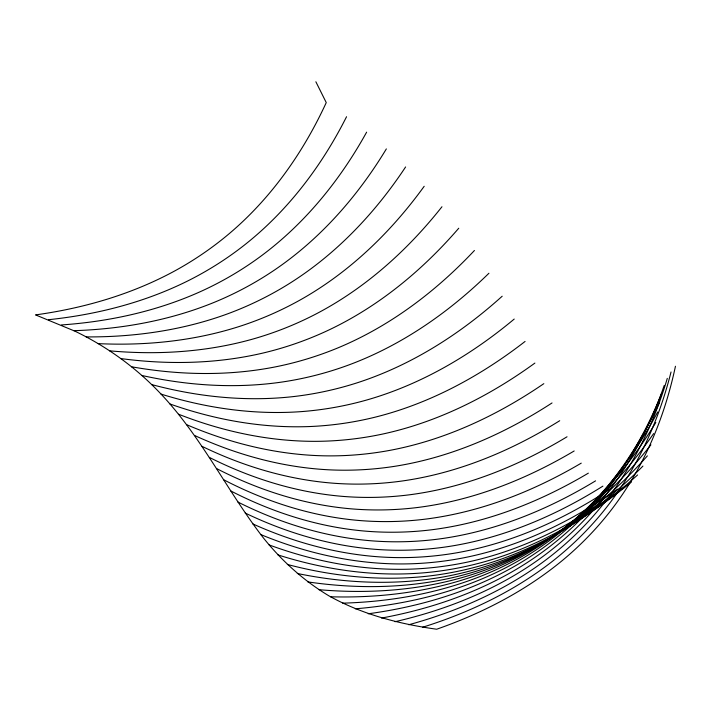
<?xml version="1.0" encoding="UTF-8"?>
<svg xmlns="http://www.w3.org/2000/svg" width="711" height="711" viewBox="0 0 711 711"><rect width="100%" height="100%" fill="white"/><g stroke="black" fill="none" stroke-linecap="round" stroke-linejoin="round"><path stroke-width="1.07" d="M675.45 366.254C664.296 418.877 642.86 469.74 609.505 512.213A304.299 276.241 -22.1 0 1 562.899 560.046C525.687 590.877 482.165 613.3 436.687 629.226C399.218 623.991 362.121 614.437 328.917 595.845C303.553 580.603 281.476 560.606 263.061 537.489C226.987 490.706 201.249 436.394 160.295 393.307A327.344 297.162 -22.1 0 0 74.993 331.193L35.55 314.902C83.32 308.29 130.389 294.727 173.004 271.878A304.299 276.241 -22.1 0 0 228.933 233.901C271.024 198.405 303.321 152.43 326.251 102.597L315.871 81.774M671.033 371.986C657.835 424.334 634.479 474.53 599.542 515.946A304.299 276.241 -22.1 0 1 551.203 562.268C512.933 591.836 468.673 612.838 422.654 627.235M667.291 378.359C651.88 430.306 626.453 479.694 589.828 519.901A304.299 276.241 -22.1 0 1 539.658 564.49C500.304 592.636 455.289 612.029 408.754 624.747M664.198 385.478C646.388 436.874 618.748 485.302 580.345 524.114A304.299 276.241 -22.1 0 1 528.255 566.72C487.79 593.267 442.046 610.865 395.014 621.707M661.665 393.432C641.286 444.117 611.309 491.381 571.031 528.584A304.299 276.241 -22.1 0 1 516.977 568.942C475.401 593.685 428.937 609.3 381.487 618.063M659.568 402.266C636.469 452.045 604.039 497.94 561.832 533.321A304.299 276.241 -22.1 0 1 505.788 571.137C463.119 593.872 416.006 607.301 368.218 613.78M346.55 116.728C321.781 165.859 287.857 210.829 244.486 245.011A304.299 276.241 -22.1 0 1 187.269 281.183C143.969 302.628 96.518 314.662 48.588 319.701M657.702 411.998C631.777 460.63 596.822 504.934 552.66 538.254A304.299 276.241 -22.1 0 1 494.652 573.244C450.934 593.765 403.27 604.803 355.269 608.82M366.627 132.157C339.956 180.461 304.352 224.312 259.684 257.062A304.299 276.241 -22.1 0 1 201.186 291.279C157.211 311.205 109.423 321.603 61.386 324.954M386.357 148.901C357.74 196.263 320.412 238.869 274.446 270.056A304.299 276.241 -22.1 0 1 214.678 302.157C170.071 320.457 121.999 329.113 73.926 330.686M655.818 422.503C627.004 469.767 589.499 512.24 543.408 543.275A304.299 276.241 -22.1 0 1 483.524 575.155C438.856 593.285 390.757 601.773 342.693 603.159M405.599 166.961C374.981 213.256 335.921 254.485 288.666 283.982A304.299 276.241 -22.1 0 1 227.68 313.818C182.487 330.384 134.192 337.21 86.173 336.907M653.64 433.577C621.938 479.241 581.945 519.67 533.997 548.208A304.299 276.241 -22.1 0 1 472.38 576.745C426.884 592.343 378.501 598.138 330.553 596.778M424.191 186.282C391.565 231.377 350.781 271.104 302.255 298.798A304.299 276.241 -22.1 0 1 240.122 326.216C194.405 340.969 145.959 345.884 98.082 343.626M650.903 444.855C616.401 488.706 574.008 526.922 524.345 552.803A304.299 276.241 -22.1 0 1 461.199 577.83C415.046 590.805 366.547 593.836 318.91 589.686M441.958 206.759C407.35 250.53 364.867 288.657 315.133 314.431A304.299 276.241 -22.1 0 1 251.943 339.316C205.763 352.185 157.264 355.109 109.636 350.843M458.755 228.231C422.201 270.571 378.092 306.992 327.22 330.766A304.299 276.241 -22.1 0 1 263.07 353.029C216.526 363.952 168.072 364.859 120.79 358.566M647.374 455.875C610.242 497.753 565.636 533.632 514.435 556.775A304.299 276.241 -22.1 0 1 450.027 578.221C403.386 588.539 354.958 588.815 307.81 581.9M474.441 250.485C436.039 291.306 390.375 325.949 338.463 347.661A304.299 276.241 -22.1 0 1 273.495 367.249C226.676 376.217 178.354 375.088 131.526 366.778M642.94 466.078C603.417 505.912 556.829 539.4 504.321 559.797A304.299 276.241 -22.1 0 1 438.909 577.705C391.957 585.437 343.769 583.038 297.278 573.466M488.937 273.246C448.783 312.493 401.679 345.315 348.843 364.939A304.299 276.241 -22.1 0 1 283.191 381.86C236.194 388.881 188.095 385.753 141.818 375.452M637.607 474.93C595.978 512.702 547.674 543.862 494.092 561.592A304.299 276.241 -22.1 0 1 427.951 576.114C380.865 581.394 333.05 576.488 287.333 564.445M502.188 296.22C460.426 333.85 412.016 364.859 358.371 382.42A304.299 276.241 -22.1 0 1 292.194 396.72C245.099 401.848 197.32 396.782 151.656 384.571M514.213 319.061C471.002 355.109 421.427 384.331 367.107 399.893A304.299 276.241 -22.1 0 1 300.54 411.669C253.436 415.002 206.03 408.096 161.05 394.098M631.484 481.942C588.05 517.741 538.307 546.679 483.889 561.93A304.299 276.241 -22.1 0 1 417.268 573.315C370.173 576.363 322.83 569.173 277.965 554.9M525.073 341.449C480.583 375.968 430.013 403.501 375.141 417.17A304.299 276.241 -22.1 0 1 308.307 426.591C261.257 428.235 214.278 419.632 170 403.99M624.747 486.751C579.829 520.719 528.913 547.648 473.873 560.659A304.299 276.241 -22.1 0 1 406.968 569.253C359.962 570.32 313.142 561.121 269.131 544.919M534.894 363.081C489.301 396.169 437.878 422.13 382.58 434.065A304.299 276.241 -22.1 0 1 315.586 441.335C268.66 441.46 222.116 431.328 178.532 414.211M617.61 489.106C571.493 521.474 519.67 546.643 464.176 557.717A304.299 276.241 -22.1 0 1 397.147 563.921C350.292 563.29 303.988 552.403 260.768 534.565M543.826 383.664C497.318 415.473 445.193 440.02 389.566 450.419A304.299 276.241 -22.1 0 1 322.51 455.787C275.717 454.578 229.609 443.095 186.691 424.707M610.269 488.91C563.236 519.937 510.72 543.639 454.924 553.114A304.299 276.241 -22.1 0 1 387.851 557.344C341.164 555.335 295.341 543.071 252.832 523.927M552.038 402.95C504.792 433.648 452.107 456.995 396.249 466.069A304.299 276.241 -22.1 0 1 329.184 469.829C282.543 467.491 236.843 454.889 194.503 435.434M602.892 486.137C555.175 516.106 502.153 538.662 446.161 546.883A304.299 276.241 -22.1 0 1 379.114 549.594C332.588 546.528 287.164 533.197 245.224 513.058M559.717 420.716C511.902 450.516 458.799 472.886 402.781 480.912A304.299 276.241 -22.1 0 1 335.734 483.382C289.235 480.138 243.882 466.647 202.04 446.348M595.569 480.849C547.399 510.063 494.038 531.801 437.923 539.134A304.299 276.241 -22.1 0 1 370.911 540.769C324.518 536.947 279.387 522.869 237.883 502.028M567.04 436.776C518.826 465.909 465.429 487.568 409.314 494.82A304.299 276.241 -22.1 0 1 342.302 496.349C295.918 492.447 250.823 478.299 209.354 457.395M574.177 450.97C525.713 479.694 472.157 500.917 415.971 507.69A304.299 276.241 -22.1 0 1 348.994 508.649C302.682 504.348 257.755 489.808 216.517 468.531M588.361 473.144C539.916 501.895 486.36 523.145 430.191 529.953A304.299 276.241 -22.1 0 1 363.205 530.939C316.893 526.673 271.949 512.151 230.702 490.901M581.251 463.137C532.717 491.736 479.09 512.818 422.894 519.439A304.299 276.241 -22.1 0 1 355.927 520.203C309.64 515.777 264.768 501.113 223.609 479.712"/></g></svg>
